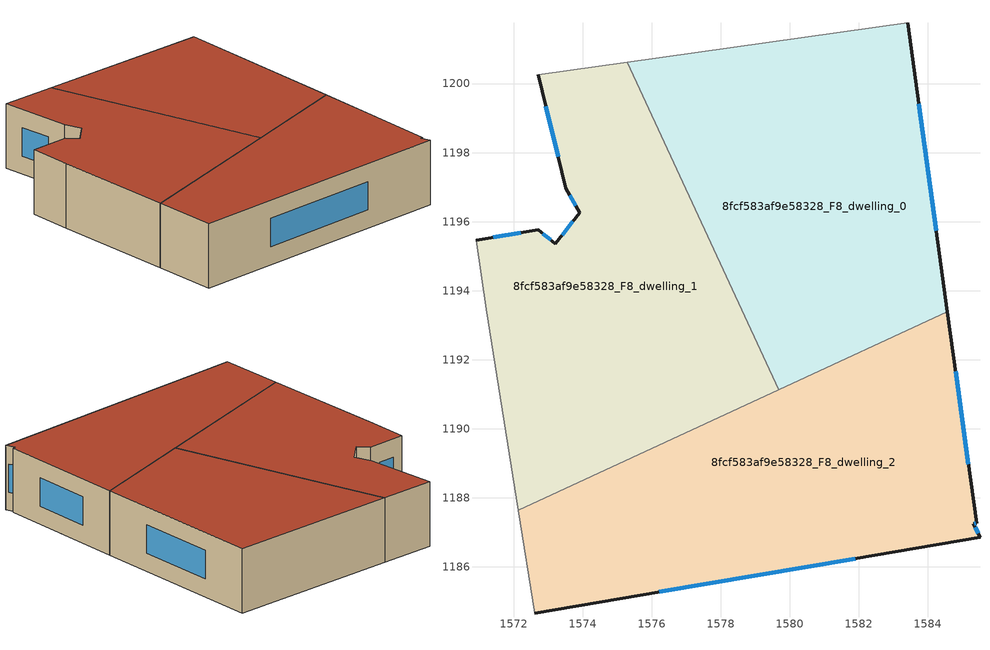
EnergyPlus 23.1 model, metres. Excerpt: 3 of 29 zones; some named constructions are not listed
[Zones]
8fcf583af9e58328_F8_dwelling_0
 floor to 8fcf583af9e58328_F7_dwelling_0 (EU_floor_Construction): 1583.42,1201.76 1584.57,1193.38 1579.68,1191.12 1575.29,1200.62 z24
 wall outside (EU_wall_Construction): 1584.57,1193.38 1583.42,1201.76 z24:27
 wall to 8fcf583af9e58328_F8_dwelling_1 (EU_wall_Construction): 1575.29,1200.62 1579.68,1191.12 z24:27
 wall adiabatic (EU_wall_Construction): 1583.42,1201.76 1575.29,1200.62 z24:27
 wall to 8fcf583af9e58328_F8_dwelling_2 (EU_wall_Construction): 1579.68,1191.12 1584.57,1193.38 z24:27
 window (EU_Window_Construction): 1584.25,1195.73 1583.75,1199.41 z24.84:26.16
 roof outside (EU_roof_Construction): 1584.57,1193.38 1583.42,1201.76 1575.29,1200.62 1579.68,1191.12 z27
8fcf583af9e58328_F8_dwelling_1
 floor to 8fcf583af9e58328_F7_dwelling_1 (EU_floor_Construction): 1575.29,1200.62 1579.68,1191.12 1572.14,1187.63 1571.21,1193.46 1570.91,1195.46 1572.71,1195.76 1573.21,1195.36 1573.91,1196.26 1573.51,1196.96 1572.71,1200.26 z24
 wall outside (EU_wall_Construction): 1572.71,1200.26 1573.51,1196.96 1573.91,1196.26 1573.21,1195.36 1572.71,1195.76 1570.91,1195.46 z24:27
 wall adiabatic (EU_wall_Construction): 1570.91,1195.46 1571.21,1193.46 1572.14,1187.63 / 1575.29,1200.62 1572.71,1200.26 z24:27
 wall to 8fcf583af9e58328_F8_dwelling_2 (EU_wall_Construction): 1572.14,1187.63 1579.68,1191.12 z24:27
 window (EU_Window_Construction): 1572.21,1195.68 1571.42,1195.54 / 1573.07,1195.47 1572.85,1195.65 / 1573.72,1196.01 1573.41,1195.61 / 1573.63,1196.76 1573.8,1196.46 / 1572.94,1199.34 1573.29,1197.89 z24.84:26.16
 roof outside (EU_roof_Construction): 1579.68,1191.12 1575.29,1200.62 1572.71,1200.26 1573.51,1196.96 1573.91,1196.26 1573.21,1195.36 1572.71,1195.76 1570.91,1195.46 1571.21,1193.46 1572.14,1187.63 z27
8fcf583af9e58328_F8_dwelling_2
 floor to 8fcf583af9e58328_F7_dwelling_2 (EU_floor_Construction): 1584.57,1193.38 1585.42,1187.25 1585.32,1187.25 1585.52,1186.85 1572.61,1184.65 1572.14,1187.63 z24
 wall outside (EU_wall_Construction): 1572.61,1184.65 1585.52,1186.85 1585.32,1187.25 1585.42,1187.25 1584.57,1193.38 z24:27
 wall adiabatic (EU_wall_Construction): 1572.14,1187.63 1572.61,1184.65 z24:27
 window (EU_Window_Construction): 1576.23,1185.27 1581.9,1186.23 / 1585.18,1188.97 1584.81,1191.66 / 1585.35,1187.25 1585.39,1187.25 / 1585.46,1186.96 1585.38,1187.14 z24.84:26.16
 roof outside (EU_roof_Construction): 1585.52,1186.85 1585.32,1187.25 1585.42,1187.25 1584.57,1193.38 1572.14,1187.63 1572.61,1184.65 z27
[HVACTEMPLATE:THERMOSTAT] Constant Heating Setpoint=20; Constant Cooling Setpoint=50
EU_HeatOnly_8fcf583af9e58328_F0_dwelling_0; EU_HeatOnly_8fcf583af9e58328_F0_dwelling_1; EU_HeatOnly_8fcf583af9e58328_F0_dwelling_2; EU_HeatOnly_8fcf583af9e58328_F0_dwelling_3; EU_HeatOnly_8fcf583af9e58328_F1_dwelling_0; EU_HeatOnly_8fcf583af9e58328_F1_dwelling_1; EU_HeatOnly_8fcf583af9e58328_F1_dwelling_2; EU_HeatOnly_8fcf583af9e58328_F1_dwelling_3; EU_HeatOnly_8fcf583af9e58328_F2_dwelling_0; EU_HeatOnly_8fcf583af9e58328_F2_dwelling_1; EU_HeatOnly_8fcf583af9e58328_F2_dwelling_2; EU_HeatOnly_8fcf583af9e58328_F3_dwelling_0; EU_HeatOnly_8fcf583af9e58328_F3_dwelling_1; EU_HeatOnly_8fcf583af9e58328_F3_dwelling_2; EU_HeatOnly_8fcf583af9e58328_F4_dwelling_0; EU_HeatOnly_8fcf583af9e58328_F4_dwelling_1; EU_HeatOnly_8fcf583af9e58328_F4_dwelling_2; EU_HeatOnly_8fcf583af9e58328_F5_dwelling_0; EU_HeatOnly_8fcf583af9e58328_F5_dwelling_1; EU_HeatOnly_8fcf583af9e58328_F5_dwelling_2; EU_HeatOnly_8fcf583af9e58328_F6_dwelling_0; EU_HeatOnly_8fcf583af9e58328_F6_dwelling_1; EU_HeatOnly_8fcf583af9e58328_F6_dwelling_2; EU_HeatOnly_8fcf583af9e58328_F7_dwelling_0; EU_HeatOnly_8fcf583af9e58328_F7_dwelling_1; EU_HeatOnly_8fcf583af9e58328_F7_dwelling_2; EU_HeatOnly_8fcf583af9e58328_F8_dwelling_0; EU_HeatOnly_8fcf583af9e58328_F8_dwelling_1; EU_HeatOnly_8fcf583af9e58328_F8_dwelling_2
[SCHEDULE:CONSTANT]
Name | Hourly Value
EU_AlwaysOn | 1
EU_CoolingOff | 0
[SCHEDULE:FILE] Column Number=1; Rows to Skip at Top=0; Number of Hours of Data=8760; Column Separator=Comma; Interpolate to Timestep=No; Minutes per Item=60; Adjust Schedule for Daylight Savings=Yes
Name | File
EU_Step8_GainSchedule_8fcf583af9e58328_F6_dwelling_2_f000 | ../../schedules/8fcf583af9e58328/8fcf583af9e58328_F6_dwelling_2_f000_gain.csv
EU_Step8_GainSchedule_8fcf583af9e58328_F7_dwelling_0_f000 | ../../schedules/8fcf583af9e58328/8fcf583af9e58328_F7_dwelling_0_f000_gain.csv
EU_Step8_GainSchedule_8fcf583af9e58328_F7_dwelling_1_f000 | ../../schedules/8fcf583af9e58328/8fcf583af9e58328_F7_dwelling_1_f000_gain.csv
EU_Step8_GainSchedule_8fcf583af9e58328_F7_dwelling_2_f000 | ../../schedules/8fcf583af9e58328/8fcf583af9e58328_F7_dwelling_2_f000_gain.csv
EU_Step8_GainSchedule_8fcf583af9e58328_F8_dwelling_0_f000 | ../../schedules/8fcf583af9e58328/8fcf583af9e58328_F8_dwelling_0_f000_gain.csv
EU_Step8_GainSchedule_8fcf583af9e58328_F8_dwelling_1_f000 | ../../schedules/8fcf583af9e58328/8fcf583af9e58328_F8_dwelling_1_f000_gain.csv
EU_Step8_GainSchedule_8fcf583af9e58328_F8_dwelling_2_f000 | ../../schedules/8fcf583af9e58328/8fcf583af9e58328_F8_dwelling_2_f000_gain.csv
